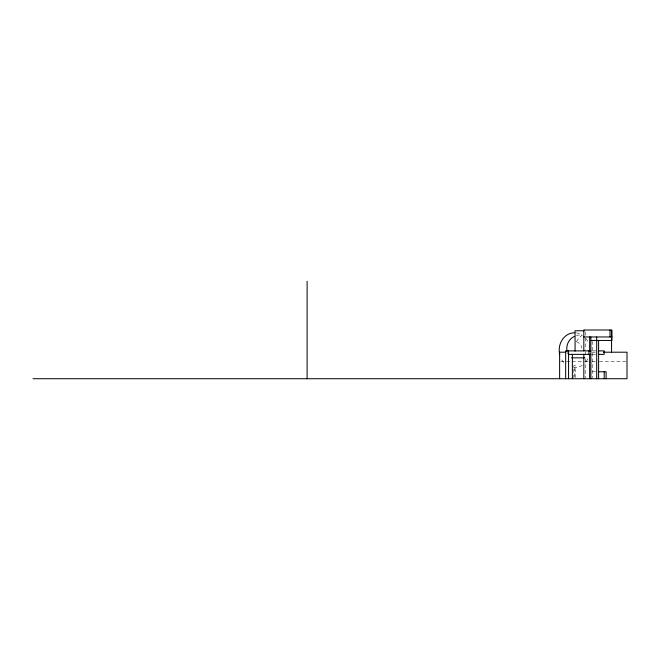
<?xml version="1.0" encoding="UTF-8"?>
<svg xmlns="http://www.w3.org/2000/svg" width="660" height="660" viewBox="0 0 660 660"><rect width="100%" height="100%" fill="white"/><g stroke="black" fill="none" stroke-linecap="round" stroke-linejoin="round"><path stroke-width="0.49" stroke-dasharray="3.3 2.47" d="M576.559 341.484L578.993 337.879L582.161 335.115A17.399 15.304 -90 0 0 576.51 332.937M576.386 335.725L578.267 335.065L582.161 335.115M592.556 350.881L595.634 350.881M592.292 352.201L595.353 352.201M592.556 354.362L595.634 354.362M560.645 361.325L584.125 361.325M585.148 361.325L588.208 361.325M592.292 361.325L595.353 361.325M599.437 361.325L625.977 361.325M592.523 371.761L595.468 371.761M592.771 341.393L592.771 377.71M585.725 331.988L585.725 335.965M585.725 337.953L585.725 349.891M585.725 351.879L585.725 354.857M585.725 358.834L585.725 377.726M575.207 377.701L575.207 365.5L573.812 365.5L573.812 377.701M574.505 367.587L574.505 377.71M585.882 338.539A17.399 15.304 -90 0 1 587.763 341.484M587.763 358.883A17.399 15.304 -90 0 1 585.329 362.488M582.161 365.252A17.399 15.304 -90 0 1 571.519 367.249M563.689 362.488A17.399 15.304 -90 0 1 561.256 358.883M576.493 341.781A8.704 7.656 -90 0 1 582.136 349.429M567.575 353.867A8.704 7.656 -90 0 1 567.113 352.44"/><path stroke-width="0.99" d="M574.505 336.385C569.143 338.563 566.231 344.57 566.857 350.188A8.704 7.656 -90 0 0 566.973 351.697M584.191 330.767L575.074 330.767L575.074 351.186M583.819 336.963L611.935 336.963M590.865 340.445L611.935 340.445L611.935 330L583.819 330L583.819 350.881M590.865 350.881L565.661 350.881L565.661 378.724M598.381 350.881L604.205 350.881L604.205 354.362L598.381 354.362M565.752 352.201L559.622 352.201L559.622 378.724M603.372 352.201L627 352.201L627 378.724L33 378.724M568.573 354.362L590.865 354.362M571.527 357.844L584.752 357.844M598.348 371.761L606.111 371.761L606.111 378.724M611.548 330.767L611.548 352.201M610.03 330L610.03 336.963M604.205 371.761L604.205 378.724M598.595 340.445L598.595 378.724M596.689 336.963L596.689 378.724M590.865 336.963L590.865 378.724M589.644 336.963L589.644 350.881M589.644 354.362L589.644 378.724M588.959 350.881L588.959 354.362M583.819 354.362L583.819 378.724M572.385 354.362L572.385 378.724M568.573 350.881L568.573 378.724M307.114 281.275L307.114 378.724M559.721 354.692A17.399 15.304 -90 0 1 574.505 332.78"/></g></svg>
